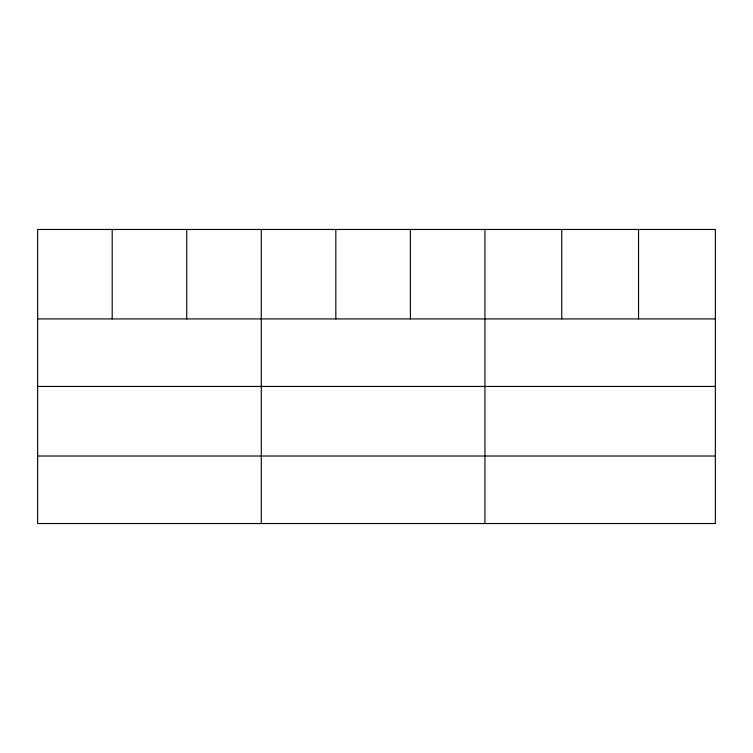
<?xml version="1.0" encoding="UTF-8"?>
<svg xmlns="http://www.w3.org/2000/svg" width="753" height="753" viewBox="0 0 753 753"><rect width="100%" height="100%" fill="white"/><g stroke="black" fill="none" stroke-linecap="round" stroke-linejoin="round"><path stroke-width="1.13" d="M715.35 386.449L715.35 229.458L37.65 229.458L37.65 523.542L715.35 523.542L715.35 386.449L37.65 386.449M37.65 318.924L715.35 318.924M37.65 456.017L715.35 456.017M638.544 229.458L638.544 318.924M561.738 229.458L561.738 318.924M484.932 229.458L484.932 523.542M410.385 229.458L410.385 318.924M335.838 229.458L335.838 318.924M261.291 229.458L261.291 523.542M186.744 229.458L186.744 318.924M112.197 229.458L112.197 318.924"/></g></svg>
